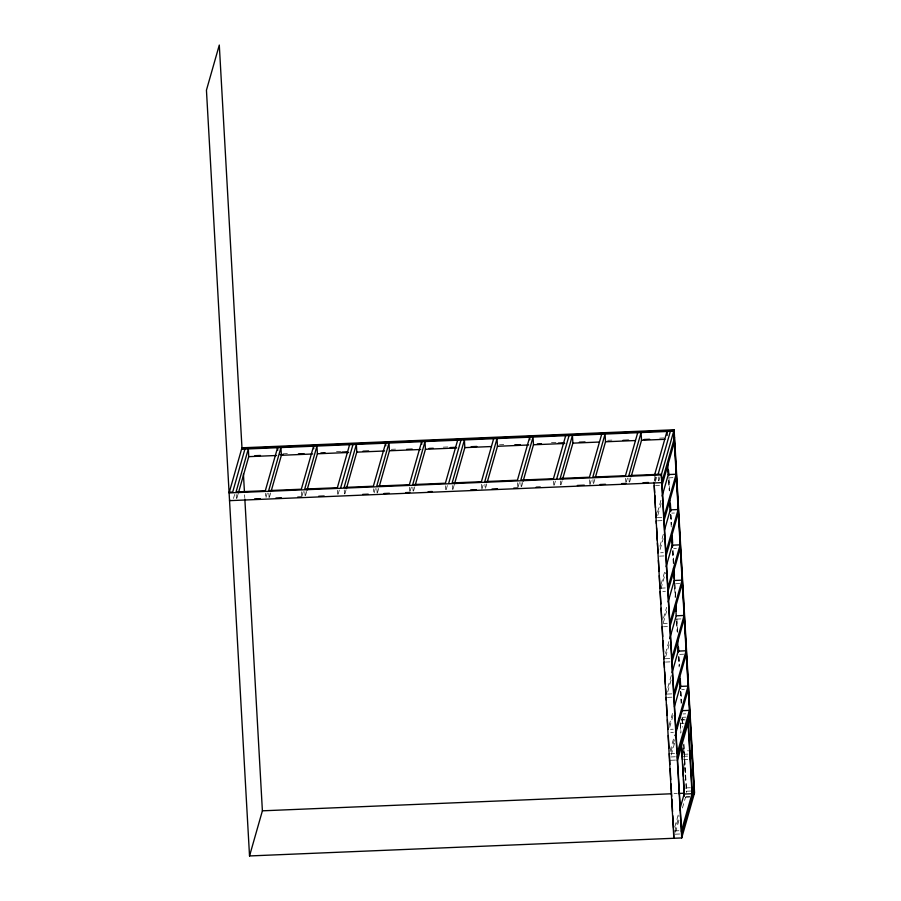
<?xml version="1.0" encoding="UTF-8"?>
<svg xmlns="http://www.w3.org/2000/svg" width="901" height="901" viewBox="0 0 901 901"><rect width="100%" height="100%" fill="white"/><g stroke="black" fill="none" stroke-linecap="round" stroke-linejoin="round"><path stroke-width="0.68" stroke-dasharray="4.5 3.38" d="M233.494 498.456L234.643 494.424M236.873 498.321L238.022 494.289M267.282 493.072L265.75 498.444L265.468 493.298M269.512 496.958L270.66 492.926M302.15 495.595L303.299 491.563M305.529 495.46L306.678 491.428M338.168 494.097L339.317 490.065M344.914 493.816L346.063 489.784M375.334 488.567L373.802 493.939L373.51 488.792M377.553 492.453L378.702 488.421M410.192 491.09L411.34 487.058M413.57 490.955L414.719 486.923M446.209 489.592L447.358 485.56M452.966 489.311L454.115 485.279M481.844 489.434L483.375 484.062M486.743 483.916L485.211 489.299L484.929 484.152M518.233 486.596L519.381 482.564M521.611 486.45L522.76 482.418M554.25 485.087L555.399 481.055M561.008 484.806L562.156 480.774M589.885 484.929L591.416 479.557M594.795 479.422L593.263 484.794L592.971 479.647M626.285 482.091L627.434 478.059M629.653 481.945L630.801 477.913M654.419 480.92L655.568 476.888M655.365 481.539L656.897 476.167M658.924 480.729L660.073 476.697M657.55 512.196L660.996 500.1M657.741 515.507L661.188 503.411M659.926 546.164L663.373 534.056M660.106 549.464L663.17 538.719M661.143 584.152L664.589 572.056M660.951 588.815L665.546 572.687M663.519 618.12L666.582 607.364M663.316 622.771L666.763 610.675M665.501 653.428L668.947 641.332M665.693 656.739L669.139 644.643M667.878 687.395L671.324 675.299M667.675 692.047L671.121 679.951M669.094 725.395L672.54 713.299M669.668 727.355L673.497 713.919M670.074 751.017L674.669 734.878M670.997 751.738L674.759 738.561M671.189 755.049L674.567 743.19M682.676 755.015L683.836 750.961L687.767 750.803M674.781 826.983L678.543 813.806M674.601 831.612L679.106 815.799M675.559 832.186L679.005 820.09M682.451 807.994L685.515 797.239M283.139 453.822L287.351 453.642M336.524 451.604L340.736 451.424M391.316 449.317L395.528 449.137M443.303 447.144L448.923 446.919M499.503 444.801L503.715 444.632M551.48 442.639L557.1 442.402M607.679 440.296L611.892 440.116M659.667 438.134L663.879 437.954M668.463 477.868L673.711 477.654M655.534 485.515L659.476 485.357M671.763 513.12L674.387 513.018M657.336 517.512L662.584 517.298M657.516 520.823L662.776 520.609M673.745 548.427L676.369 548.326M660.636 552.775L663.26 552.662M659.509 556.131L664.758 555.917M675.739 583.747L679.669 583.578M661.311 588.139L665.253 587.97M662.809 591.394L665.434 591.281M676.414 619.111L681.663 618.886M663.294 623.447L667.236 623.278M663.485 626.758L667.427 626.589M679.714 654.363L683.645 654.194M665.287 658.755L670.535 658.53M665.467 662.066L670.727 661.841M681.697 689.67L684.321 689.558M667.269 694.063L672.518 693.849M667.461 697.374L672.709 697.149M683.059 713.941L685.695 713.84M681.933 717.309L685.875 717.14M681.528 719.347L684.152 719.246M681.325 720.057L685.267 719.888M680.199 723.424L684.141 723.255M670.569 729.314L673.193 729.213M670.761 732.626L673.385 732.513M670.626 753.641L674.567 753.484M684.017 754.272L687.959 754.114M670.806 756.953L676.065 756.739M683.6 756.311L687.542 756.153M683.791 759.622L687.733 759.464M670.997 760.264L676.246 760.05M689.851 787.767L685.909 787.924L686.1 791.236L692.666 790.965M674.038 793.668L676.854 793.544M685.875 796.585L689.806 796.428M685.672 797.295L689.614 797.126M674.973 830.891L678.915 830.722M675.153 834.191L680.413 833.977M668.981 478.566L669.691 491.203M671.031 515.079L671.594 524.911M673.013 550.184L673.486 558.609M674.905 583.893L675.694 597.937M676.888 618.998L677.597 631.635M679.016 656.919L679.489 665.343M680.998 692.024L681.55 701.856M682.496 718.705L682.89 725.733M683.915 743.989L686.607 791.731M668.857 480.672L669.409 490.504M670.761 514.381L671.313 524.213M672.81 550.894L673.52 563.53M674.703 584.591L675.502 598.636M676.764 621.104L677.394 632.344M678.735 656.221L679.298 666.053M680.717 691.326L681.347 702.566M682.215 718.007L682.609 725.035M683.724 744.688L686.404 792.441M668.621 480.65L669.161 490.392M670.524 514.572L671.234 527.085M672.596 551.266L673.295 563.789M674.658 587.97L675.209 597.712M676.561 621.893L677.113 631.624M678.554 657.201L679.106 666.931M680.458 691.123L681.246 705.1M682.012 718.716L682.485 727.13M683.668 748.157L684.647 765.49M684.726 766.897L685.436 779.511M680.401 722.715L680.953 732.536M680.278 724.809L680.739 733.11M658.248 476.922L658.462 480.785M654.802 475.773L655.083 480.931M628.988 478.138L629.202 482.001M625.609 478.285L625.823 482.148M589.592 479.782L589.806 483.646M560.332 481.01L560.546 484.862M553.574 481.292L553.8 485.143M520.936 482.643L521.161 486.506M517.568 482.79L517.782 486.653M481.551 484.287L481.765 488.151M452.291 485.504L452.505 489.367M445.533 485.785L445.758 489.648M412.895 487.148L413.12 491.011M409.527 487.295L409.741 491.158M376.888 488.646L377.17 493.804M344.25 490.009L344.464 493.872M337.492 490.29L337.706 494.153M304.853 491.653L305.067 495.516M301.475 491.788L301.7 495.651M268.836 493.151L269.129 498.298M244.61 494.84L244.768 497.656M236.197 494.514L236.422 498.377"/><path stroke-width="1.35" d="M241.964 447.797L229.102 492.926L661.278 474.917L674.128 429.788L241.964 447.797L219.292 45.05L206.442 90.179L249.532 855.95L681.708 837.941L694.558 792.812L674.128 429.788M229.744 499.942L229.541 500.652L661.717 482.643L674.567 437.514M244.937 449.07L232.683 492.081L229.304 492.216M238.405 492.937L248.744 456.649L248.316 448.923L236.062 491.935L265.322 490.718L277.576 447.707L277.722 450.286M271.426 490.234L281.382 455.287L280.943 447.56L268.701 490.583L301.328 489.22L313.582 446.209L313.728 448.777M307.061 490.076L317.4 453.789L316.961 446.063L304.707 489.074L337.346 487.723L349.599 444.7M340.724 487.576L352.978 444.565M346.446 488.443L356.785 452.144L356.357 444.418L344.103 487.441L373.363 486.213L385.617 443.202L385.763 445.781M249.532 855.95L262.394 810.821L244.847 499.053M379.467 485.74L389.423 450.782L388.995 443.067L376.742 486.078L409.381 484.715L421.634 441.704L421.769 444.272M415.102 485.583L425.441 449.284L425.002 441.558L412.748 484.58L445.387 483.218L457.64 440.206M448.766 483.071L461.019 440.06M454.498 483.938L464.826 447.639L464.398 439.925L452.144 482.936L481.404 481.708L493.658 438.697M487.509 481.235L497.465 446.288L497.037 438.562L484.783 481.573L517.422 480.21L529.675 437.199L529.822 439.778M523.143 481.078L533.482 444.779L533.054 437.064L520.801 480.075L553.439 478.713L565.682 435.701M556.807 478.566L569.06 435.555M562.539 479.433L572.878 443.146L572.439 435.42L560.185 478.431L589.445 477.215L601.699 434.203M595.561 476.73L605.517 441.783L605.078 434.057L592.824 477.068L625.463 475.705L637.717 432.694M631.184 476.573L641.523 440.285L641.095 432.559L628.842 475.57L661.48 474.208L661.908 481.934M654.723 474.489L666.977 431.478L667.19 435.341M654.036 482.26L673.835 838.268L673.723 832.04M658.102 474.354L670.355 431.331M674.353 442.233L662.1 485.245L663.902 517.242L676.155 474.23L668.272 474.557L662.145 496.068M676.336 477.541L664.082 520.553L665.884 552.55L678.138 509.538L670.265 509.865L664.521 530.025M678.329 512.849L666.076 555.861L667.878 587.857L680.131 544.846L672.247 545.173L666.121 566.684M680.311 548.157L668.058 591.169L669.86 623.165L682.113 580.154L674.241 580.481L668.114 601.992M682.305 583.465L670.051 626.477L671.853 658.485L684.107 615.462L676.223 615.8L669.713 638.64M684.287 618.773L672.033 661.784L673.835 693.793L686.089 650.781L678.205 651.108L672.09 672.608M686.28 654.081L674.027 697.104L675.829 729.1L688.071 686.089L680.199 686.416L674.455 706.575M675.435 732.198L677.349 725.474M678.881 720.102L680.03 716.07M688.263 689.4L676.009 732.412L677.192 753.371L689.445 710.36L681.561 710.686M669.488 761.03L669.68 760.32M689.625 713.671L677.372 756.682L681.911 837.232M677.361 760.703L688.071 723.098M688.274 722.388L689.817 716.982M690.166 756.04L691.709 750.634L689.085 750.747M690.357 759.352L691.9 753.946M679.669 809.853L684.174 794.04L692.047 793.713L681.336 831.319M692.25 793.004L693.793 787.598L691.168 787.711M681.719 833.921L693.973 790.909M241.761 448.507L673.925 430.487L694.367 793.511M241.558 449.205L673.734 431.196L694.164 794.22M254.837 455.703L260.457 455.467M280.132 454.645L282.937 454.532M298.389 453.879L304.009 453.654M320.869 452.944L325.081 452.775M341.941 452.065L347.561 451.84M363.024 451.187L368.633 450.962M406.576 449.374L412.196 449.137M429.056 448.439L433.268 448.259M450.128 447.56L455.748 447.324M471.2 446.682L476.82 446.445M514.753 444.869L520.373 444.632M537.233 443.934L541.445 443.754M558.305 443.055L563.925 442.819M579.377 442.177L584.997 441.94M622.929 440.364L628.549 440.127M644.012 439.485L649.632 439.249M248.744 456.649L276.618 455.489M281.382 455.287L312.658 453.991M317.4 453.789L348.676 452.482M356.785 452.144L384.659 450.984M389.423 450.782L420.699 449.486M425.441 449.284L456.717 447.977M464.826 447.639L491.304 446.536M497.465 446.288L528.752 444.981M533.482 444.779L564.758 443.483M572.878 443.146L599.345 442.042M605.517 441.783L635.43 440.533M641.523 440.285L664.915 439.305M254.611 498.906L260.175 498.681M275.931 498.016L281.371 497.791M297.69 497.115L301.767 496.947M318.74 496.237L324.18 496.012M362.652 494.401L368.227 494.176M383.972 493.511L389.412 493.286M405.732 492.61L409.809 492.442M428.144 491.676L432.232 491.507M470.694 489.907L476.269 489.671M492.014 489.018L497.453 488.781M513.773 488.105L517.85 487.937M536.185 487.171L540.273 487.002M577.338 485.459L584.31 485.166M600.055 484.513L605.495 484.287M621.814 483.6L625.902 483.432M643.032 482.722L648.529 482.485M262.394 810.821L671.234 793.781M678.262 793.488L683.87 793.252M688.094 719.077L692.441 796.315M687.891 719.786L692.238 797.025M668.508 470.142L668.824 475.751M670.4 503.839L670.794 510.867M672.225 536.14L672.619 543.168M674.196 571.257L674.432 575.469M678.464 647.087L678.701 651.299M680.289 679.388L680.683 686.404M668.305 470.84L668.542 475.052M670.119 503.141L670.603 511.565M671.943 535.442L672.574 546.682M673.993 571.955L674.387 578.983M675.975 607.06L676.212 611.283M678.262 647.796L678.498 652.009M680.007 678.69L680.559 688.522M667.652 463.429L668.272 474.557M669.713 500.123L670.265 509.865M671.695 535.442L672.371 547.38M673.531 567.968L674.421 583.792M675.592 604.661L676.223 615.8M677.586 639.969L678.205 651.108M679.647 676.674L680.199 686.416M681.82 747.954L682.474 759.678M682.71 763.89L683.42 776.504M683.577 779.309L684.287 791.934M681.438 745.577L684.298 796.247M661.278 474.917L681.708 837.941M654.216 485.571L654.61 492.532M654.768 495.313L655.477 507.826M655.703 512.005L656.018 517.568M656.21 520.879L656.367 523.661M656.604 527.84L657.302 540.363M657.46 543.145L658.012 552.876M658.428 560.366L659.059 571.493M659.295 575.671L659.994 588.184M660.185 591.495L660.883 604.019M661.12 608.198L661.751 619.325M662.167 626.803L662.719 636.545M662.956 640.724L663.575 651.851M663.812 656.029L663.969 658.811M664.161 662.122L664.465 667.686M664.701 671.853L665.411 684.377M665.648 688.555L665.963 694.119M666.143 697.43L666.301 700.212M666.537 704.379L667.157 715.518M667.393 719.685L667.945 729.427M668.294 735.531L668.992 748.112M669.308 753.698L669.916 764.476M670.153 768.632L670.772 779.703M671.008 783.859L671.707 796.326M671.864 799.097L672.563 811.553M672.799 815.709L673.497 828.177M243.416 473.78L244.453 492.036"/></g></svg>
